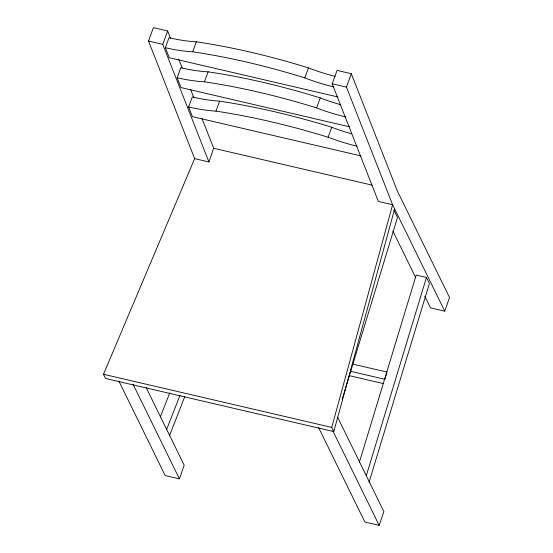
<?xml version="1.0" encoding="UTF-8"?>
<svg xmlns="http://www.w3.org/2000/svg" width="553" height="553" viewBox="0 0 553 553"><rect width="100%" height="100%" fill="white"/><g stroke="black" fill="none" stroke-linecap="round" stroke-linejoin="round"><path stroke-width="0.83" d="M170.483 38.198L167.649 30.968L153.381 27.65L148.508 41.046L194.656 158.642L103.494 374.27L105.547 378.466L333.812 431.596L331.752 427.4L392.602 204.714L346.454 87.118L351.328 73.722L337.06 70.404L332.187 83.8L378.335 201.396L392.602 204.714L444.757 311.173L430.49 307.855L424.801 296.235M333.812 431.596L394.662 208.91M359.36 462.349L416.209 275.069L426.46 277.461L429.405 283.468L369.051 482.299M386.817 372.888L384.874 379.282L350.381 371.25M366.356 475.462L426.46 277.461M342.044 399.708L397.503 217.405L393.895 210.036M194.656 158.642L208.923 161.96L213.672 148.259L202.011 118.536M118.854 381.024L165.153 475.539L179.421 478.863L184.17 465.163L146.22 387.688M444.757 311.173L449.506 297.479L397.351 191.013L351.328 73.722M318.576 427.51L364.883 522.032L379.151 525.35L383.9 511.649L337.6 417.135M208.923 161.96L162.776 44.364L167.649 30.968M337.855 96.948L169.28 57.712L165.354 47.703L169.031 37.728A84.595 31.721 20.2 0 0 196.343 41.814A323.947 121.48 20.2 0 1 308.47 67.915A88.687 33.256 20.2 0 0 335.139 76.369M349.579 126.817L181.004 87.581L177.14 77.731L180.817 67.756A84.595 31.721 20.2 0 0 208.122 71.842A323.947 121.48 20.2 0 1 320.256 97.936A88.687 33.256 20.2 0 0 340.268 104.614M165.354 47.703A84.595 31.721 20.2 0 0 192.665 51.788L196.343 41.814M360.991 155.905L192.416 116.669L188.614 106.971L192.292 96.996A87.153 32.682 20.2 0 0 219.631 101.158A334.254 125.344 20.2 0 1 331.759 127.259A91.376 34.265 20.2 0 0 351.756 133.867M177.14 77.731A84.595 31.721 20.2 0 0 204.451 81.816L208.122 71.842M188.614 106.971A87.153 32.682 20.2 0 0 215.953 111.132L219.631 101.158M192.665 51.788A323.947 121.48 20.2 0 1 304.793 77.883L308.47 67.915M204.451 81.816A323.947 121.48 20.2 0 1 316.579 107.911L320.256 97.936M215.953 111.132A334.254 125.344 20.2 0 1 328.081 137.234L331.759 127.259M160.335 417.017L169.75 392.927M166.501 429.84L180.001 395.312M169.446 435.854L184.826 396.501M148.508 41.046L162.776 44.364M332.187 83.8L346.454 87.118M213.672 148.259L372.183 185.158M352.669 364.088L387.059 372.093M349.586 375.729L383.243 383.561M103.494 374.27L331.752 427.4M392.92 231.154L415.69 277.641M332.844 430.835L379.151 525.35M133.114 384.342L179.421 478.863M178.681 59.088L182.151 67.922M190.661 89.614L193.813 97.653M345.729 116.966A88.687 33.256 20.2 0 1 316.579 107.911M333.943 86.945A88.687 33.256 20.2 0 1 304.793 77.883M357.203 146.213A91.376 34.265 20.2 0 1 328.081 137.234"/></g></svg>
